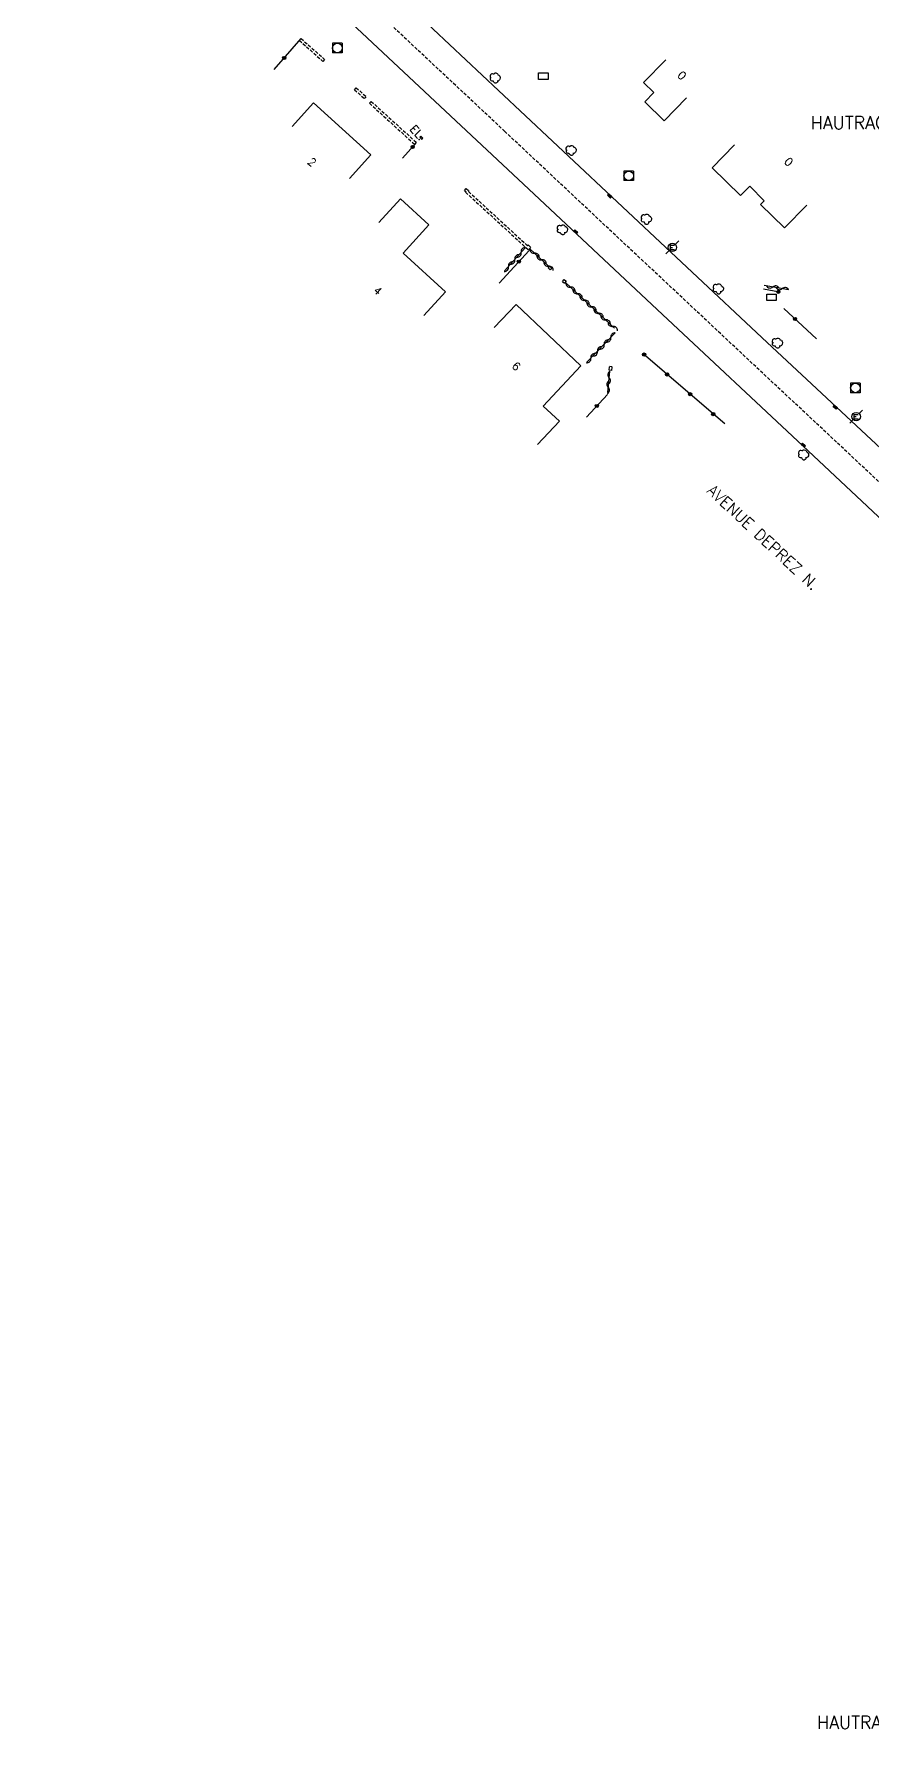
# Model space of a CAD drawing. Header units: millimetres. Extents: x 107015 to 108000, y 128000 to 129000.
# Drawn here: x 107323.3 to 107454.3, y 128485.2 to 128750.7 of the extents above; entities that cross this region are included whole.
import ezdxf
from ezdxf.enums import TextEntityAlignment as Align

# ---------------------------------------------------------------- set-up
doc = ezdxf.new("R2010")
doc.units = ezdxf.units.MM
doc.linetypes.add('DASHED', pattern=[0.75, 0.5, -0.25])
doc.layers.get('0').update_dxf_attribs({"linetype": 'CONTINUOUS'})
for name, color, linetype in [('W0001', 6, 'DASHED'), ('W0008', 7, 'CONTINUOUS'), ('W0100', 7, 'CONTINUOUS'), ('W0112', 1, 'DASHED'), ('W0300', 7, 'CONTINUOUS'), ('W0310', 3, 'CONTINUOUS'), ('W0322', 7, 'CONTINUOUS'), ('W0400', 7, 'CONTINUOUS'), ('W0420', 7, 'CONTINUOUS'), ('W0471', 7, 'CONTINUOUS'), ('W0980', 7, 'CONTINUOUS'), ('W0984', 7, 'CONTINUOUS'), ('W0989', 7, 'CONTINUOUS'), ('W0991', 7, 'CONTINUOUS'), ('W1471', 7, 'CONTINUOUS')]:
    doc.layers.add(name, color=color, linetype=linetype)
doc.styles.get("Standard").update_dxf_attribs({"font": 'romans.shx', "width": 0.85})

# ---------------------------------------------------------------- blocks, each defined once
blk = doc.blocks.new('T400')
for p, q in [((-0.15, 0.3), (0.15, 0.3)), ((-0.15, -0.25), (-0.15, 0.3)), ((-0.15, 0.15), (0.15, 0.15)), ((-0.15, 0), (0.15, 0)), ((0.15, 0.3), (0.15, -0.25)), ((-0.15, -0.15), (0.15, -0.15)), ((-0.15, -0.25), (-0.15, -0.3)), ((-0.15, -0.3), (0.15, -0.3)), ((0.15, -0.3), (0.15, -0.25))]:
    blk.add_line(p, q)
blk = doc.blocks.new('T420')
for p, q in [((0.75, 0.75), (-0.75, 0.75)), ((-0.75, 0.75), (-0.75, -0.75)), ((0.75, 0.75), (0.75, -0.75)), ((0.75, -0.75), (-0.75, -0.75))]:
    blk.add_line(p, q)
blk.add_ellipse((0, 0), major_axis=(-0.53, 0.53), ratio=1, start_param=3.926991, end_param=10.210176)
blk = doc.blocks.new('T471')
for p, q in [((-0.333334, 0.333334), (-0.333334, -0.333334)), ((-0.333334, 0.333334), (0.333334, 0.333334)), ((-0.333334, 0), (0, 0)), ((0.500001, 0.500001), (1.000002, 1.000002)), ((-0.500001, -0.500001), (-1.000002, -1.000002)), ((-0.333334, -0.333334), (0.333334, -0.333334))]:
    blk.add_line(p, q)
blk.add_ellipse((0, 0), major_axis=(0.471405, 0.471405), ratio=1, start_param=5.4977871438, end_param=11.780972451)
blk = doc.blocks.new('T300')
for p, q in [((-0.8, 0.51), (-0.86, 0.34)), ((-0.86, 0.34), (-0.86, 0.17)), ((-0.86, 0.17), (-0.74, 0.06)), ((-0.69, 0.63), (-0.8, 0.51)), ((-0.8, -0.06), (-0.74, 0.06)), ((-0.74, 0.06), (-0.69, 0.11)), ((-0.57, 0.69), (-0.69, 0.63)), ((-0.46, 0.69), (-0.57, 0.69)), ((-0.29, 0.63), (-0.46, 0.69)), ((-0.29, 0.63), (-0.17, 0.74)), ((-0.23, 0.57), (-0.29, 0.63)), ((-0.17, 0.74), (-0.06, 0.8)), ((-0.06, 0.8), (0.06, 0.8)), ((0.06, 0.8), (0.23, 0.74)), ((0.23, 0.74), (0.34, 0.63)), ((0.34, 0.63), (0.4, 0.51)), ((0.46, 0.46), (0.34, 0.46)), ((0.4, 0.51), (0.4, 0.46)), ((0.57, 0.4), (0.46, 0.46)), ((0.57, 0.4), (0.69, 0.29)), ((0.69, 0.29), (0.74, 0.17)), ((0.74, 0.06), (0.69, -0.17)), ((0.74, 0.17), (0.74, 0.06)), ((-0.8, -0.17), (-0.8, -0.06)), ((-0.8, -0.23), (-0.8, -0.17)), ((-0.74, -0.34), (-0.8, -0.23)), ((-0.69, -0.4), (-0.74, -0.34)), ((-0.51, -0.46), (-0.69, -0.4)), ((-0.4, -0.46), (-0.51, -0.46)), ((-0.4, -0.46), (-0.34, -0.46)), ((-0.34, -0.46), (-0.34, -0.4)), ((-0.34, -0.51), (-0.34, -0.46)), ((-0.29, -0.63), (-0.34, -0.51)), ((-0.17, -0.74), (-0.29, -0.63)), ((-0.06, -0.8), (-0.17, -0.74)), ((0.06, -0.8), (-0.06, -0.8)), ((0.17, -0.74), (0.06, -0.8)), ((0.23, -0.69), (0.17, -0.74)), ((0.29, -0.46), (0.23, -0.46)), ((0.29, -0.63), (0.23, -0.69)), ((0.46, -0.4), (0.29, -0.46)), ((0.34, -0.51), (0.29, -0.63)), ((0.34, -0.51), (0.34, -0.46)), ((0.57, -0.34), (0.46, -0.4)), ((0.63, -0.29), (0.57, -0.34)), ((0.69, -0.17), (0.63, -0.29))]:
    blk.add_line(p, q)
blk = doc.blocks.new('t322o')
at = {"color": 0, "linetype": 'Continuous'}
for radius in [0.25, 0.15]:
    blk.add_circle((0, 0), radius, dxfattribs=at)
blk = doc.blocks.new('t310o')
at = {"color": 0, "linetype": 'Continuous'}
for centre, start, end in [((-0.5, 0.38), 216.8699, 323.1304), ((0.5, -0.37), 36.8699, 143.1303)]:
    blk.add_arc(centre, 0.625, start, end, dxfattribs=at)
blk = doc.blocks.new('T1471')
at = {"color": 0, "linetype": 'Continuous', "flags": 128}
blk.add_lwpolyline([(-0.75, -0.5), (-0.75, 0.5), (0.75, 0.5), (0.75, -0.5), (-0.75, -0.5)], dxfattribs=at)

msp = doc.modelspace()

# ---------------------------------------------------------------- linework, layer by layer
at = {"layer": 'W0001'}
msp.add_lwpolyline([(107548.83, 128592.94), (107544.97, 128596.77), (107524.31, 128616.16), (107503.25, 128635.85), (107472.8, 128664.37), (107430.59, 128703.84), (107396.86, 128735.44), (107351.2, 128778.17), (107329.97, 128798.13), (107326.11, 128801.57)], dxfattribs=at)
at = {"layer": 'W0008'}
for points in [[(107372.52, 128836.24), (107358.6, 128813.03), (107349.29, 128797.4), (107349.63, 128797.15), (107348.34, 128793.85), (107348.09, 128790.29), (107349.59, 128785.4), (107351.57, 128783.07), (107353.29, 128781.68), (107358.77, 128776.55), (107378.01, 128758.62), (107395.9, 128741.85), (107412.78, 128726.01), (107437.9, 128702.48), (107481.99, 128661.34), (107502.34, 128642.19), (107516.87, 128628.62), (107541.44, 128605.63), (107548.9, 128598.58), (107551.71, 128595.82)], [(107323.29, 128798.29), (107331.89, 128790.85), (107331.78, 128790.73), (107335.12, 128787.62), (107336.94, 128786.04), (107338.76, 128784.35), (107373.77, 128751.56), (107399.8, 128727.18), (107421.51, 128706.85), (107443.43, 128686.32), (107451.86, 128678.44), (107478.22, 128653.74), (107502.17, 128631.35), (107514.77, 128619.57), (107528.6, 128606.64), (107535.37, 128600.29), (107543.01, 128593.11), (107546.03, 128590.13)]]:
    msp.add_lwpolyline(points, dxfattribs=at)
at = {"layer": 'W0100'}
for points in [[(107422.03, 128746.64), (107418.54, 128743.06), (107420.14, 128741.5), (107418.74, 128740.06), (107421.77, 128737.11), (107425.26, 128740.7)], [(107363.63, 128736.2), (107366.99, 128739.9), (107375.94, 128731.76), (107372.58, 128728.06)], [(107383.58, 128734.53), (107383.87, 128734.22), (107384.07, 128734.36), (107383.77, 128734.67), (107383.58, 128734.53)], [(107432.79, 128733.33), (107429.29, 128729.75), (107433.73, 128725.41), (107435.18, 128726.86), (107437.43, 128724.59), (107436.85, 128724.02), (107440.57, 128720.35), (107444.09, 128723.9)], [(107377.21, 128721.18), (107380.58, 128724.88), (107385, 128720.85), (107380.99, 128716.41), (107387.62, 128710.35), (107384.24, 128706.66)], [(107395.21, 128704.78), (107398.64, 128708.41), (107408.78, 128698.84), (107402.85, 128692.54), (107405.4, 128690.15), (107401.97, 128686.51)]]:
    msp.add_lwpolyline(points, dxfattribs=at)
at = {"layer": 'W0112'}
for p, q in [((107364.77, 128749.65), (107365.03, 128749.95)), ((107364.77, 128749.65), (107368.45, 128746.38)), ((107365.03, 128749.95), (107368.72, 128746.68)), ((107368.72, 128746.68), (107368.45, 128746.38)), ((107373.38, 128741.95), (107373.64, 128742.25)), ((107373.38, 128741.95), (107374.94, 128740.56)), ((107373.64, 128742.25), (107375.2, 128740.86)), ((107375.2, 128740.86), (107374.94, 128740.56)), ((107375.99, 128740.13), (107375.72, 128739.84)), ((107375.72, 128739.84), (107382.81, 128733.38)), ((107375.99, 128740.13), (107383.08, 128733.68)), ((107382.81, 128733.38), (107383.08, 128733.68)), ((107390.57, 128726.22), (107390.82, 128726.52)), ((107400.65, 128717.01), (107400.93, 128717.29)), ((107403.63, 128714.11), (107403.9, 128714.4)), ((107403.63, 128714.11), (107403.95, 128713.81)), ((107403.9, 128714.4), (107404.22, 128714.11)), ((107404.22, 128714.11), (107403.95, 128713.81)), ((107405.87, 128712.01), (107406.14, 128712.31)), ((107406.14, 128712.31), (107406.46, 128712.02)), ((107405.87, 128712.01), (107406.19, 128711.72)), ((107406.46, 128712.02), (107406.19, 128711.72)), ((107413.18, 128698.14), (107413.24, 128698.76)), ((107413.58, 128698.1), (107413.18, 128698.14)), ((107413.24, 128698.76), (107413.64, 128698.73)), ((107413.58, 128698.1), (107413.64, 128698.73))]:
    msp.add_line(p, q, dxfattribs=at)
for points in [[(107390.57, 128726.22), (107390.79, 128726.03), (107390.75, 128725.93), (107400.5, 128716.97), (107400.57, 128717.08), (107400.65, 128717.01)], [(107390.82, 128726.52), (107391.26, 128726.15), (107391.22, 128726.04), (107400.43, 128717.58), (107400.52, 128717.7), (107400.93, 128717.29)]]:
    msp.add_lwpolyline(points, dxfattribs=at)
at = {"layer": 'W0310'}
for p, q in [((107400.11, 128717.29), (107396.82, 128713.63)), ((107400.79, 128717.09), (107403.72, 128714.36)), ((107406.41, 128711.78), (107414.03, 128704.69)), ((107441.21, 128710.7), (107437.43, 128711.38)), ((107414.14, 128703.96), (107409.66, 128699.34)), ((107413.26, 128697.96), (107412.94, 128694.64))]:
    msp.add_line(p, q, dxfattribs=at)
at = {"layer": 'W0322'}
for p, q in [((107360.85, 128745.12), (107365.03, 128749.95)), ((107380.88, 128731.23), (107383.08, 128733.68)), ((107400.67, 128716.84), (107395.99, 128711.73)), ((107437.29, 128710.83), (107439.8, 128710.35)), ((107440.49, 128707.75), (107445.6, 128703.03)), ((107431.25, 128689.73), (107418.57, 128700.63)), ((107409.64, 128690.81), (107412.94, 128694.35))]:
    msp.add_line(p, q, dxfattribs=at)

# ---------------------------------------------------------------- block references
at = {"layer": 'W0300'}
for p in [(107395.43, 128743.76), (107407.29, 128732.46), (107405.93, 128720.06), (107419.05, 128721.71), (107430.29, 128710.83), (107439.53, 128702.35), (107443.62, 128684.9)]:
    msp.add_blockref('T300', p, dxfattribs=at)
at = {"layer": 'W0310'}
for p, rotation in [((107397.44, 128714.32), 228.0743642217988), ((107398.44, 128715.43), 228.0743642217988), ((107399.44, 128716.55), 228.0743642217988), ((107401.52, 128716.4), 317.0649424555708), ((107402.62, 128715.38), 317.0649424555708), ((107403.72, 128714.36), 317.0649424555708), ((107407.14, 128711.1), 317.0902472280764), ((107408.24, 128710.07), 317.0902472280764), ((107409.34, 128709.05), 317.0902472280764), ((107438.75, 128711.14), 169.8820071648662), ((107440.23, 128710.88), 169.8820071648662), ((107410.43, 128708.03), 317.0902472280764), ((107411.53, 128707.01), 317.0902472280764), ((107412.63, 128705.99), 317.0902472280764), ((107413.73, 128704.97), 317.0902472280764), ((107411.35, 128701.08), 225.8627724484344), ((107412.4, 128702.16), 225.8627724484344), ((107413.44, 128703.24), 225.8627724484344), ((107410.31, 128700.01), 225.8627724484344), ((107413.02, 128695.47), 264.4653410225791), ((107413.17, 128696.96), 264.4653410225791)]:
    msp.add_blockref('t310o', p, dxfattribs=dict(at, rotation=rotation))
at = {"layer": 'W0322'}
for p, rotation in [((107362.4, 128746.91), 49.06714821552419), ((107382.47, 128733), 48.11781486132021), ((107399.06, 128715.09), 227.4965677128633), ((107439.62, 128710.38), 349.06707031203), ((107442.23, 128706.14), 317.3041525056959), ((107418.64, 128700.57), 139.325547339943), ((107422.24, 128697.47), 139.325547339943), ((107425.84, 128694.38), 139.325547339943), ((107411.26, 128692.55), 46.99585628710445), ((107429.45, 128691.28), 139.325547339943)]:
    msp.add_blockref('t322o', p, dxfattribs=dict(at, rotation=rotation))
at = {"layer": 'W0400'}
for p, rotation in [((107413.26, 128725.36), 47.55699651890328), ((107407.94, 128719.76), 48.7233673097607), ((107448.54, 128692.35), 48.86535179293149), ((107443.53, 128686.43), 47.25072157116965)]:
    msp.add_blockref('T400', p, dxfattribs=dict(at, rotation=rotation))
at = {"layer": 'W0420'}
for p in [(107370.71, 128748.46), (107416.25, 128728.5), (107451.67, 128695.37)]:
    msp.add_blockref('T420', p, dxfattribs=at)
at = {"layer": 'W0471'}
for p in [(107423.06, 128717.32), (107451.77, 128690.88)]:
    msp.add_blockref('T471', p, dxfattribs=at)
at = {"layer": 'W1471'}
for p in [(107402.9, 128744.06), (107438.55, 128709.5)]:
    msp.add_blockref('T1471', p, dxfattribs=at)

# ---------------------------------------------------------------- texts
at = {"layer": 'W0980'}
for p in [(107463.85, 128736.66), (107464.84, 128486.77)]:
    msp.add_text('HAUTRAGE (SAINT-GHISLAIN)', height=2, dxfattribs=at).set_placement(p, align=Align.MIDDLE)
at = {"layer": 'W0984'}
msp.add_text('EL.', height=1.25, rotation=313.293, dxfattribs=at).set_placement((107383.25, 128735.25), align=Align.MIDDLE)
at = {"layer": 'W0989'}
msp.add_text('AVENUE DEPREZ N.', height=1.75, rotation=316.9227, dxfattribs=at).set_placement((107437.24, 128672.03), align=Align.MIDDLE)
at = {"layer": 'W0991'}
for s, rotation, p in [('0', 315.758, (107424.55, 128744.17)), ('2', 317.704, (107366.76, 128730.65)), ('0', 314.7105, (107441.25, 128730.68)), ('4', 317.5582, (107377.01, 128710.56)), ('6', 316.6261, (107398.66, 128698.76))]:
    msp.add_text(s, height=1.25, rotation=rotation, dxfattribs=at).set_placement(p, align=Align.MIDDLE)

doc.saveas('drawing.dxf')
